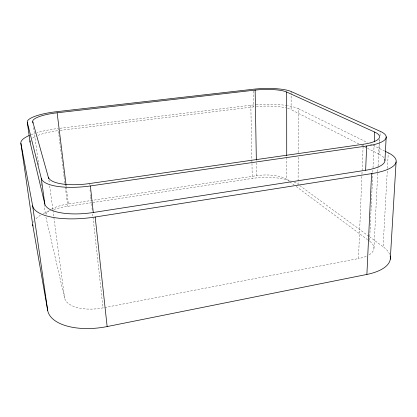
<?xml version="1.0" encoding="UTF-8"?>
<svg xmlns="http://www.w3.org/2000/svg" width="417" height="417" viewBox="0 0 417 417"><rect width="100%" height="100%" fill="white"/><g stroke="black" fill="none" stroke-linecap="round" stroke-linejoin="round"><path stroke-width="0.31" stroke-dasharray="2.08 1.56" d="M358.828 143.922L291.102 109.65L291.134 93.465M291.134 92.814L291.134 91.521M368.925 236.314L298.072 184.33L298.228 157.188M298.254 152.664L298.509 108.728A37.462 9.169 -1.4 0 0 287.881 105.71M45.917 217.153L64.572 298.014A33.381 15.971 -8.2 0 0 103.02 307.882L358.49 258.571L361.935 174.786M361.961 174.134L363.113 146.205M363.139 145.554L363.191 144.256M369.201 254.766A30.561 12.885 3.2 0 0 369.571 241.177L372.782 172.998M372.814 172.351L373.001 168.452M373.027 167.806L374.132 144.428M373.976 248.125L377.755 172.377M377.786 171.731L378.042 166.55M378.078 165.903L379.366 140.003M383.776 157.616A38.526 11.702 1.2 0 0 379.089 154.175L379.6 144.021M379.725 141.483L379.856 138.944M380.012 135.77L380.236 131.324M389.66 254.37A46.855 20.297 3.4 0 0 383.098 246.708L387.377 169M387.414 168.353L388.269 152.81M53.866 209.449A39.302 14.652 -7.4 0 1 67.757 206.326L92.188 202.631M92.829 202.537L252.264 178.434A35.919 12.692 -0.6 0 1 290.936 180.837M51.651 209.073A25.625 9.294 -7.3 0 1 68.388 203.944L256.611 175.656A23.42 8.043 -0.7 0 1 286.74 179.456L289.341 181.4M60.048 128.264L250.825 105.246A37.462 9.169 -1.4 0 1 255.605 104.761M60.251 130.38L253.708 106.882A29.206 7.146 -1.4 0 1 255.256 106.705M298.509 108.728L367.283 142.505M370.202 143.938L372.532 145.08M373.116 145.366L384.771 151.095M361.727 145.387L364.041 146.56M364.62 146.852L366.934 148.025M367.513 148.316L379.089 154.175M369.452 236.694L383.098 246.708M289.862 181.786L294.032 184.893M296.117 186.446L367.486 239.624M368.008 240.015L369.571 241.177M33.558 127.529L38.338 162.354M38.427 163L38.692 164.934M40.991 181.697L41.168 182.99M41.257 183.631L41.611 186.211M44.087 204.267L45.505 214.583M48.909 179.998L49.342 183.219M49.68 185.8L52.85 209.662M52.933 210.309L53.788 216.757M53.876 217.403L64.572 298.014M66.074 185.2L66.235 186.493M66.313 187.139L68.388 203.944M64.088 176.74L58.109 128.499A41.132 10.665 -6 0 0 36.977 132.7M64.171 177.381L64.885 183.172M64.969 183.814L65.287 186.389M65.365 187.03L67.757 206.326M89.29 183.584L89.436 184.877M90.004 190.058L90.15 191.351M90.505 194.588L90.724 196.532M90.791 197.178L91.224 201.062M91.505 203.652L91.724 205.597M92.006 208.187L92.293 210.773M92.652 214.01L92.939 216.6M93.012 217.247L103.02 307.882M250.825 105.246L252.264 178.434M256.387 162.698L256.611 175.656M253.421 91.125L253.708 106.882M286.729 157.444L286.74 179.456M33.37 222.318A39.302 14.652 -7.4 0 1 33.772 221.516M35.971 218.716A39.302 14.652 -7.4 0 1 41.377 214.713M43.326 213.645A39.302 14.652 -7.4 0 1 50.692 210.502M294.246 182.146A35.919 12.692 -0.6 0 1 298.072 184.33M31.275 134.628A41.132 10.665 -6 0 1 35.763 133.07M256.147 104.714A37.462 9.169 -1.4 0 1 287.323 105.616M366.215 256.299A30.561 12.885 3.2 0 1 358.49 258.571M45.985 214.286A25.625 9.294 -7.3 0 1 49.362 210.502M32.667 138.074A32.062 8.309 -5.9 0 1 36.378 136.041M37.921 135.395A32.062 8.309 -5.9 0 1 58.959 130.537M256.309 106.601A29.206 7.146 -1.4 0 1 286.13 107.935M287.579 108.321A29.206 7.146 -1.4 0 1 291.102 109.65"/><path stroke-width="0.63" d="M365.631 170.261L366.679 146.002A39.021 10.623 0.8 0 0 380.236 131.324L291.134 91.521A29.492 6.448 -1.6 0 0 253.39 89.233L56.629 111.688A32.406 7.511 -5.6 0 0 27.298 122.369L30.071 142.166L44.812 203.965A42.305 14.668 -6.5 0 0 93.283 212.498L365.631 170.261A38.526 11.702 1.2 0 0 384.792 159.456M29.279 135.457A41.132 10.665 -6 0 0 20.876 143.312L32.875 225.863L47.679 310.404A51.171 25.156 -8.4 0 0 107.143 326.563L366.892 274.438L371.578 173.628A49.441 15.033 1.3 0 0 388.269 152.81L385.355 151.381M374.252 141.832L374.711 132.09L286.693 92.042A24.572 5.374 -1.6 0 0 255.136 90.108L57.129 112.793A26.996 6.255 -5.6 0 0 32.761 121.728L32.938 123.015M384.943 160.383L386.194 136.927M390.286 259.238L396.087 161.952M20.876 143.312L32.635 205.779A54.304 18.848 -6.5 0 0 95.175 217.012L371.578 173.628M27.298 122.369L41.314 178.424A42.909 13.36 -6.1 0 0 90.364 185.946L366.679 146.002M32.761 121.728L48.742 178.705M32.635 205.779L47.679 310.404M41.314 178.424L44.812 203.965M57.129 112.793L65.995 184.554M95.175 217.012L107.143 326.563M90.364 185.946L93.283 212.498M255.136 90.108L256.34 160.102M286.693 92.042L286.724 155.499M32.875 225.863A39.302 14.652 -7.4 0 1 32.797 224.695M390.161 255.991A46.855 20.297 3.4 0 1 366.892 274.438M30.071 142.166A32.062 8.309 -5.9 0 1 30.165 140.837M374.711 132.09A32.5 8.846 0.8 0 1 363.191 144.256L89.29 183.584A35.737 11.118 -6.1 0 1 48.57 177.418"/></g></svg>
